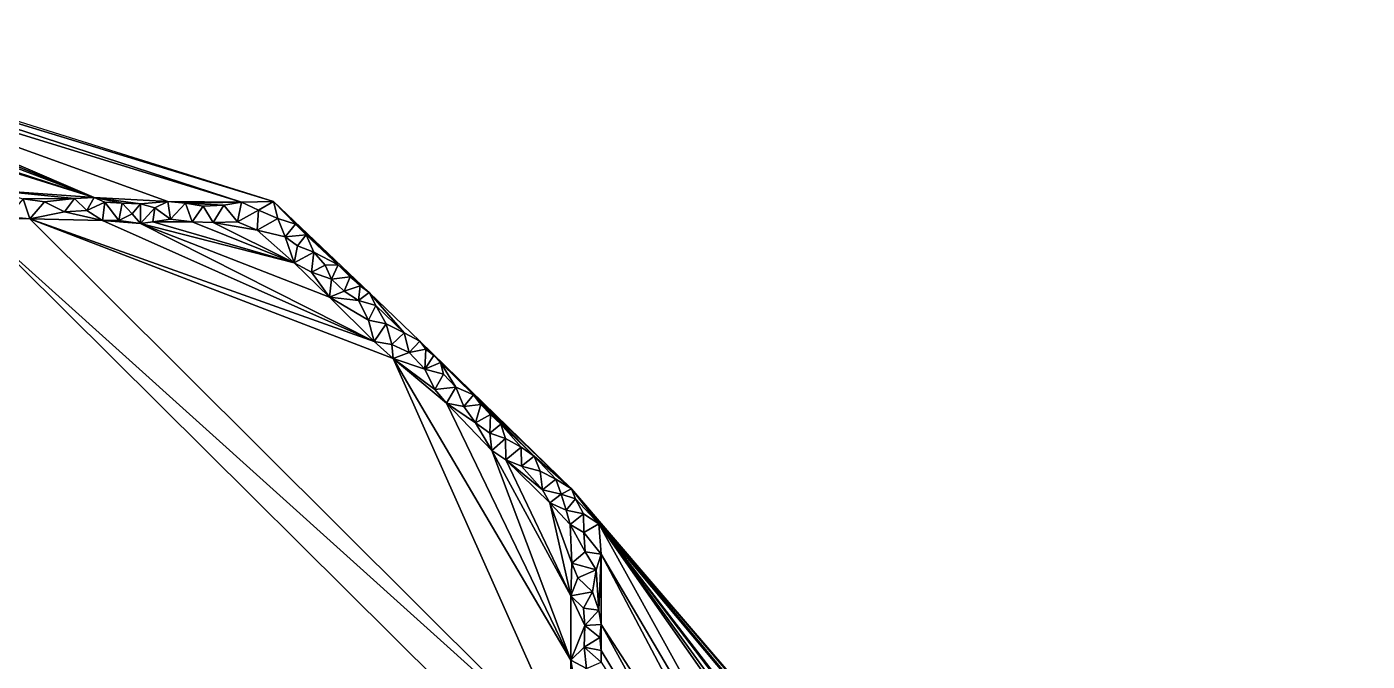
# Model space of a CAD drawing. Header units: metres. Extents: x 2.34 to 9.72, y -0.05 to 6.02.
# Drawn here: x 5.251 to 9.662, y 3.773 to 5.862 of the extents above; entities that cross this region are included whole.
import ezdxf

# ---------------------------------------------------------------- set-up
doc = ezdxf.new("R2010")
doc.units = ezdxf.units.M

msp = doc.modelspace()

# ---------------------------------------------------------------- linework, layer by layer
at = {"layer": '1000', "color": 0}
msp.add_3dface([(7.039, 4.2228), (7.0844, 4.1969), (7.0828, 4.2585)], dxfattribs=at)
at = {"layer": '1001', "color": 1}
msp.add_3dface([(7.0253, 4.2702), (7.0828, 4.2585), (7.0564, 4.3076)], dxfattribs=at)
at = {"layer": '1002', "color": 2}
msp.add_3dface([(7.0883, 4.1337), (7.1415, 4.1256), (7.0844, 4.1969)], dxfattribs=at)
at = {"layer": '1003', "color": 3}
msp.add_3dface([(7.0091, 4.3227), (7.0564, 4.3076), (7.0437, 4.3402)], dxfattribs=at)
at = {"layer": '1004', "color": 4}
msp.add_3dface([(5.7148, 5.2864), (5.9572, 5.2844), (4.3726, 5.7715)], dxfattribs=at)
at = {"layer": '1005', "color": 5}
msp.add_3dface([(5.7148, 5.2864), (5.7729, 5.2809), (5.9572, 5.2844)], dxfattribs=at)
at = {"layer": '1006', "color": 6}
msp.add_3dface([(6.009, 5.1926), (6.101, 5.1704), (6.0775, 5.2305)], dxfattribs=at)
at = {"layer": '1007', "color": 7}
msp.add_3dface([(5.8644, 5.2172), (5.944, 5.2195), (5.8998, 5.2743)], dxfattribs=at)
at = {"layer": '1008', "color": 8}
msp.add_3dface([(6.009, 5.1926), (6.0131, 5.2582), (5.944, 5.2195)], dxfattribs=at)
at = {"layer": '1009', "color": 9}
msp.add_3dface([(5.8311, 5.2711), (5.8998, 5.2743), (5.7729, 5.2809)], dxfattribs=at)
at = {"layer": '1010', "color": 10}
msp.add_3dface([(6.101, 5.1704), (6.1704, 5.1768), (6.1349, 5.2124)], dxfattribs=at)
at = {"layer": '1011', "color": 11}
msp.add_3dface([(6.1704, 5.1768), (6.2756, 5.078), (6.1349, 5.2124)], dxfattribs=at)
at = {"layer": '1012', "color": 12}
msp.add_3dface([(6.3777, 4.9868), (6.0627, 5.2865), (6.2756, 5.078)], dxfattribs=at)
at = {"layer": '1070', "color": 70}
msp.add_3dface([(7.1415, 4.1256), (7.9225, 2.7965), (7.1331, 4.2249)], dxfattribs=at)
at = {"layer": '1071', "color": 71}
msp.add_3dface([(7.0828, 4.2585), (7.0844, 4.1969), (7.1331, 4.2249)], dxfattribs=at)
at = {"layer": '1072', "color": 72}
msp.add_3dface([(7.0828, 4.2585), (7.1331, 4.2249), (7.0564, 4.3076)], dxfattribs=at)
at = {"layer": '1073', "color": 73}
msp.add_3dface([(7.0844, 4.1969), (7.1415, 4.1256), (7.1331, 4.2249)], dxfattribs=at)
at = {"layer": '1074', "color": 74}
msp.add_3dface([(7.0564, 4.3076), (7.1331, 4.2249), (7.0437, 4.3402)], dxfattribs=at)
at = {"layer": '1075', "color": 75}
msp.add_3dface([(4.3726, 5.7715), (5.9572, 5.2844), (4.3044, 5.8236)], dxfattribs=at)
at = {"layer": '1076', "color": 76}
msp.add_3dface([(5.7729, 5.2809), (5.8998, 5.2743), (5.9572, 5.2844)], dxfattribs=at)
at = {"layer": '1077', "color": 77}
msp.add_3dface([(6.009, 5.1926), (6.0775, 5.2305), (6.0131, 5.2582)], dxfattribs=at)
at = {"layer": '1078', "color": 78}
msp.add_3dface([(6.101, 5.1704), (6.1349, 5.2124), (6.0775, 5.2305)], dxfattribs=at)
at = {"layer": '1079', "color": 79}
msp.add_3dface([(5.944, 5.2195), (5.9572, 5.2844), (5.8998, 5.2743)], dxfattribs=at)
at = {"layer": '1080', "color": 80}
msp.add_3dface([(5.944, 5.2195), (6.0131, 5.2582), (5.9572, 5.2844)], dxfattribs=at)
at = {"layer": '1081', "color": 81}
msp.add_3dface([(6.2756, 5.078), (6.0627, 5.2865), (6.1349, 5.2124)], dxfattribs=at)
at = {"layer": '1116', "color": 116}
msp.add_3dface([(7.9225, 2.7965), (8.2874, 2.579), (7.1331, 4.2249)], dxfattribs=at)
at = {"layer": '1140', "color": 140}
msp.add_3dface([(7.0437, 4.3402), (7.1331, 4.2249), (8.7367, 2.3081)], dxfattribs=at)
at = {"layer": '1142', "color": 142}
msp.add_3dface([(5.9572, 5.2844), (6.0627, 5.2865), (4.3044, 5.8236)], dxfattribs=at)
at = {"layer": '1143', "color": 143}
msp.add_3dface([(6.0775, 5.2305), (6.0627, 5.2865), (6.0131, 5.2582)], dxfattribs=at)
at = {"layer": '1144', "color": 144}
msp.add_3dface([(6.0775, 5.2305), (6.1349, 5.2124), (6.0627, 5.2865)], dxfattribs=at)
at = {"layer": '1145', "color": 145}
msp.add_3dface([(6.0131, 5.2582), (6.0627, 5.2865), (5.9572, 5.2844)], dxfattribs=at)
at = {"layer": '1176', "color": 176}
msp.add_3dface([(8.2874, 2.579), (8.3518, 2.5436), (7.1331, 4.2249)], dxfattribs=at)
at = {"layer": '1206', "color": 206}
msp.add_3dface([(7.0437, 4.3402), (8.7367, 2.3081), (9.3736, 1.6062)], dxfattribs=at)
at = {"layer": '1207', "color": 207}
msp.add_3dface([(7.1331, 4.2249), (8.502, 2.4481), (8.7367, 2.3081)], dxfattribs=at)
at = {"layer": '1209', "color": 209}
msp.add_3dface([(4.3044, 5.8236), (6.0627, 5.2865), (4.2285, 5.8618)], dxfattribs=at)
at = {"layer": '1246', "color": 246}
msp.add_3dface([(7.1331, 4.2249), (8.3518, 2.5436), (8.468, 2.4702)], dxfattribs=at)
at = {"layer": '1279', "color": 29}
msp.add_3dface([(7.0437, 4.3402), (9.3736, 1.6062), (9.504, 1.4653)], dxfattribs=at)
at = {"layer": '1281', "color": 31}
msp.add_3dface([(7.1331, 4.2249), (8.468, 2.4702), (8.502, 2.4481)], dxfattribs=at)
at = {"layer": '134', "color": 134}
msp.add_3dface([(7.0418, 3.4554), (6.4562, 4.7701), (5.2609, 5.2294)], dxfattribs=at)
at = {"layer": '135', "color": 135}
msp.add_3dface([(5.069, 5.2321), (5.2609, 5.2294), (5.1888, 5.2359)], dxfattribs=at)
at = {"layer": '1359', "color": 109}
msp.add_3dface([(7.0437, 4.3402), (9.504, 1.4653), (9.6616, 1.2917)], dxfattribs=at)
at = {"layer": '176', "color": 176}
msp.add_3dface([(7.0418, 3.4554), (7.0415, 3.7764), (6.4562, 4.7701)], dxfattribs=at)
at = {"layer": '177', "color": 177}
msp.add_3dface([(5.2609, 5.2294), (6.4562, 4.7701), (6.3944, 4.8255)], dxfattribs=at)
at = {"layer": '179', "color": 179}
msp.add_3dface([(5.2609, 5.2294), (5.2387, 5.2957), (5.1888, 5.2359)], dxfattribs=at)
at = {"layer": '230', "color": 230}
msp.add_3dface([(7.0418, 3.4554), (7.0497, 3.5227), (7.0415, 3.7764)], dxfattribs=at)
at = {"layer": '231', "color": 231}
msp.add_3dface([(6.4562, 4.7701), (7.0415, 3.7764), (6.6323, 4.623)], dxfattribs=at)
at = {"layer": '232', "color": 232}
msp.add_3dface([(5.2609, 5.2294), (6.3944, 4.8255), (5.5003, 5.2236)], dxfattribs=at)
at = {"layer": '233', "color": 233}
msp.add_3dface([(6.4562, 4.7701), (6.4526, 4.816), (6.3944, 4.8255)], dxfattribs=at)
at = {"layer": '236', "color": 236}
msp.add_3dface([(5.2609, 5.2294), (5.3095, 5.2857), (5.2387, 5.2957)], dxfattribs=at)
at = {"layer": '301', "color": 51}
msp.add_3dface([(7.0415, 3.7764), (7.0497, 3.5227), (7.0534, 3.7004)], dxfattribs=at)
at = {"layer": '302', "color": 52}
msp.add_3dface([(6.4562, 4.7701), (6.6323, 4.623), (6.5932, 4.6678)], dxfattribs=at)
at = {"layer": '303', "color": 53}
msp.add_3dface([(7.0415, 3.7764), (6.781, 4.4671), (6.6323, 4.623)], dxfattribs=at)
at = {"layer": '304', "color": 54}
msp.add_3dface([(5.2609, 5.2294), (5.5003, 5.2236), (5.3751, 5.253)], dxfattribs=at)
at = {"layer": '305', "color": 55}
msp.add_3dface([(6.3944, 4.8255), (5.6251, 5.2146), (5.5003, 5.2236)], dxfattribs=at)
at = {"layer": '306', "color": 56}
msp.add_3dface([(6.4562, 4.7701), (6.5094, 4.7899), (6.4526, 4.816)], dxfattribs=at)
at = {"layer": '307', "color": 57}
msp.add_3dface([(6.3944, 4.8255), (6.4526, 4.816), (6.4331, 4.884)], dxfattribs=at)
at = {"layer": '310', "color": 60}
msp.add_3dface([(5.2609, 5.2294), (5.3751, 5.253), (5.3095, 5.2857)], dxfattribs=at)
at = {"layer": '311', "color": 61}
msp.add_3dface([(5.2387, 5.2957), (5.3095, 5.2857), (5.4074, 5.297)], dxfattribs=at)
at = {"layer": '380', "color": 130}
msp.add_3dface([(7.0415, 3.7764), (7.0534, 3.7004), (7.0928, 3.749)], dxfattribs=at)
at = {"layer": '382', "color": 132}
msp.add_3dface([(6.4562, 4.7701), (6.5932, 4.6678), (6.561, 4.7341)], dxfattribs=at)
at = {"layer": '383', "color": 133}
msp.add_3dface([(6.6323, 4.623), (6.6631, 4.6757), (6.5932, 4.6678)], dxfattribs=at)
at = {"layer": '384', "color": 134}
msp.add_3dface([(7.0415, 3.7764), (7.041, 3.9883), (6.781, 4.4671)], dxfattribs=at)
at = {"layer": '385', "color": 135}
msp.add_3dface([(6.6323, 4.623), (6.781, 4.4671), (6.7271, 4.5575)], dxfattribs=at)
at = {"layer": '386', "color": 136}
msp.add_3dface([(5.5003, 5.2236), (5.4481, 5.257), (5.3751, 5.253)], dxfattribs=at)
at = {"layer": '387', "color": 137}
msp.add_3dface([(6.3944, 4.8255), (6.2472, 4.972), (5.6251, 5.2146)], dxfattribs=at)
at = {"layer": '388', "color": 138}
msp.add_3dface([(5.5003, 5.2236), (5.6251, 5.2146), (5.5536, 5.2242)], dxfattribs=at)
at = {"layer": '389', "color": 139}
msp.add_3dface([(6.4562, 4.7701), (6.561, 4.7341), (6.5094, 4.7899)], dxfattribs=at)
at = {"layer": '390', "color": 140}
msp.add_3dface([(6.4526, 4.816), (6.5094, 4.7899), (6.4931, 4.8544)], dxfattribs=at)
at = {"layer": '391', "color": 141}
msp.add_3dface([(6.3944, 4.8255), (6.4331, 4.884), (6.3757, 4.896)], dxfattribs=at)
at = {"layer": '392', "color": 142}
msp.add_3dface([(6.4526, 4.816), (6.4931, 4.8544), (6.4331, 4.884)], dxfattribs=at)
at = {"layer": '395', "color": 145}
msp.add_3dface([(5.3095, 5.2857), (5.3751, 5.253), (5.4074, 5.297)], dxfattribs=at)
at = {"layer": '396', "color": 146}
msp.add_3dface([(5.2387, 5.2957), (5.4074, 5.297), (5.1333, 5.3236)], dxfattribs=at)
at = {"layer": '461', "color": 211}
msp.add_3dface([(7.0415, 3.7764), (7.0928, 3.749), (7.0854, 3.8196)], dxfattribs=at)
at = {"layer": '464', "color": 214}
msp.add_3dface([(6.5932, 4.6678), (6.6216, 4.718), (6.561, 4.7341)], dxfattribs=at)
at = {"layer": '465', "color": 215}
msp.add_3dface([(6.6323, 4.623), (6.6893, 4.6118), (6.6631, 4.6757)], dxfattribs=at)
at = {"layer": '466', "color": 216}
msp.add_3dface([(6.5932, 4.6678), (6.6631, 4.6757), (6.6216, 4.718)], dxfattribs=at)
at = {"layer": '467', "color": 217}
msp.add_3dface([(7.0415, 3.7764), (7.0872, 3.8902), (7.041, 3.9883)], dxfattribs=at)
at = {"layer": '468', "color": 218}
msp.add_3dface([(6.781, 4.4671), (7.041, 3.9883), (6.8274, 4.4357)], dxfattribs=at)
at = {"layer": '469', "color": 219}
msp.add_3dface([(6.6323, 4.623), (6.7271, 4.5575), (6.6893, 4.6118)], dxfattribs=at)
at = {"layer": '470', "color": 220}
msp.add_3dface([(6.781, 4.4671), (6.7744, 4.5238), (6.7271, 4.5575)], dxfattribs=at)
at = {"layer": '471', "color": 221}
msp.add_3dface([(5.5003, 5.2236), (5.5077, 5.2839), (5.4481, 5.257)], dxfattribs=at)
at = {"layer": '472', "color": 222}
msp.add_3dface([(5.3751, 5.253), (5.4481, 5.257), (5.4074, 5.297)], dxfattribs=at)
at = {"layer": '473', "color": 223}
msp.add_3dface([(6.3944, 4.8255), (6.3757, 4.896), (6.2472, 4.972)], dxfattribs=at)
at = {"layer": '474', "color": 224}
msp.add_3dface([(5.6251, 5.2146), (6.2472, 4.972), (6.1304, 5.0849)], dxfattribs=at)
at = {"layer": '475', "color": 225}
msp.add_3dface([(5.5003, 5.2236), (5.5536, 5.2242), (5.5077, 5.2839)], dxfattribs=at)
at = {"layer": '476', "color": 226}
msp.add_3dface([(5.6251, 5.2146), (5.598, 5.2455), (5.5536, 5.2242)], dxfattribs=at)
at = {"layer": '477', "color": 227}
msp.add_3dface([(6.5094, 4.7899), (6.561, 4.7341), (6.5639, 4.8005)], dxfattribs=at)
at = {"layer": '478', "color": 228}
msp.add_3dface([(6.5094, 4.7899), (6.544, 4.8268), (6.4931, 4.8544)], dxfattribs=at)
at = {"layer": '479', "color": 229}
msp.add_3dface([(6.4331, 4.884), (6.3991, 4.9439), (6.3757, 4.896)], dxfattribs=at)
at = {"layer": '480', "color": 230}
msp.add_3dface([(6.4331, 4.884), (6.4931, 4.8544), (6.3991, 4.9439)], dxfattribs=at)
at = {"layer": '482', "color": 232}
msp.add_3dface([(5.4074, 5.297), (5.4722, 5.3), (5.1333, 5.3236)], dxfattribs=at)
at = {"layer": '550', "color": 50}
msp.add_3dface([(7.0415, 3.7764), (7.0854, 3.8196), (7.0872, 3.8902)], dxfattribs=at)
at = {"layer": '551', "color": 51}
msp.add_3dface([(7.0928, 3.749), (7.1415, 3.7698), (7.0854, 3.8196)], dxfattribs=at)
at = {"layer": '554', "color": 54}
msp.add_3dface([(6.561, 4.7341), (6.6216, 4.718), (6.6122, 4.7566)], dxfattribs=at)
at = {"layer": '555', "color": 55}
msp.add_3dface([(6.6631, 4.6757), (6.6893, 4.6118), (6.7212, 4.6498)], dxfattribs=at)
at = {"layer": '556', "color": 56}
msp.add_3dface([(6.6631, 4.6757), (6.6122, 4.7566), (6.6216, 4.718)], dxfattribs=at)
at = {"layer": '557', "color": 57}
msp.add_3dface([(7.041, 3.9883), (7.0872, 3.8902), (7.0831, 3.9478)], dxfattribs=at)
at = {"layer": '558', "color": 58}
msp.add_3dface([(6.781, 4.4671), (6.8274, 4.4357), (6.8266, 4.5062)], dxfattribs=at)
at = {"layer": '559', "color": 59}
msp.add_3dface([(7.041, 3.9883), (6.972, 4.294), (6.8274, 4.4357)], dxfattribs=at)
at = {"layer": '560', "color": 60}
msp.add_3dface([(6.7271, 4.5575), (6.7446, 4.6184), (6.6893, 4.6118)], dxfattribs=at)
at = {"layer": '561', "color": 61}
msp.add_3dface([(6.781, 4.4671), (6.8266, 4.5062), (6.7744, 4.5238)], dxfattribs=at)
at = {"layer": '562', "color": 62}
msp.add_3dface([(6.7271, 4.5575), (6.7744, 4.5238), (6.7769, 4.585)], dxfattribs=at)
at = {"layer": '563', "color": 63}
msp.add_3dface([(5.4481, 5.257), (5.5077, 5.2839), (5.4722, 5.3)], dxfattribs=at)
at = {"layer": '564', "color": 64}
msp.add_3dface([(5.4481, 5.257), (5.4722, 5.3), (5.4074, 5.297)], dxfattribs=at)
at = {"layer": '565', "color": 65}
msp.add_3dface([(6.2472, 4.972), (6.3757, 4.896), (6.3422, 4.961)], dxfattribs=at)
at = {"layer": '566', "color": 66}
msp.add_3dface([(5.6251, 5.2146), (6.1304, 5.0849), (5.6662, 5.2194)], dxfattribs=at)
at = {"layer": '567', "color": 67}
msp.add_3dface([(6.2472, 4.972), (6.1876, 5.0539), (6.1304, 5.0849)], dxfattribs=at)
at = {"layer": '568', "color": 68}
msp.add_3dface([(5.5536, 5.2242), (5.5644, 5.2815), (5.5077, 5.2839)], dxfattribs=at)
at = {"layer": '569', "color": 69}
msp.add_3dface([(5.6251, 5.2146), (5.6249, 5.279), (5.598, 5.2455)], dxfattribs=at)
at = {"layer": '570', "color": 70}
msp.add_3dface([(5.5536, 5.2242), (5.598, 5.2455), (5.5644, 5.2815)], dxfattribs=at)
at = {"layer": '571', "color": 71}
msp.add_3dface([(6.5094, 4.7899), (6.5639, 4.8005), (6.544, 4.8268)], dxfattribs=at)
at = {"layer": '572', "color": 72}
msp.add_3dface([(6.561, 4.7341), (6.5907, 4.7797), (6.5639, 4.8005)], dxfattribs=at)
at = {"layer": '573', "color": 73}
msp.add_3dface([(6.4931, 4.8544), (6.544, 4.8268), (6.3777, 4.9868)], dxfattribs=at)
at = {"layer": '574', "color": 74}
msp.add_3dface([(6.3757, 4.896), (6.3991, 4.9439), (6.3422, 4.961)], dxfattribs=at)
at = {"layer": '575', "color": 75}
msp.add_3dface([(6.4931, 4.8544), (6.3777, 4.9868), (6.3991, 4.9439)], dxfattribs=at)
at = {"layer": '576', "color": 76}
msp.add_3dface([(5.1333, 5.3236), (5.4722, 5.3), (4.6254, 5.5646)], dxfattribs=at)
at = {"layer": '644', "color": 144}
msp.add_3dface([(7.0854, 3.8196), (7.1369, 3.8512), (7.0872, 3.8902)], dxfattribs=at)
at = {"layer": '646', "color": 146}
msp.add_3dface([(7.0854, 3.8196), (7.1415, 3.7698), (7.141, 3.8084)], dxfattribs=at)
at = {"layer": '648', "color": 148}
msp.add_3dface([(6.561, 4.7341), (6.6122, 4.7566), (6.5907, 4.7797)], dxfattribs=at)
at = {"layer": '649', "color": 149}
msp.add_3dface([(6.6631, 4.6757), (6.7212, 4.6498), (6.6122, 4.7566)], dxfattribs=at)
at = {"layer": '650', "color": 150}
msp.add_3dface([(6.6893, 4.6118), (6.7446, 4.6184), (6.7212, 4.6498)], dxfattribs=at)
at = {"layer": '651', "color": 151}
msp.add_3dface([(7.041, 3.9883), (7.0831, 3.9478), (7.1129, 4.0015)], dxfattribs=at)
at = {"layer": '652', "color": 152}
msp.add_3dface([(7.0872, 3.8902), (7.1337, 3.9408), (7.0831, 3.9478)], dxfattribs=at)
at = {"layer": '653', "color": 153}
msp.add_3dface([(6.8274, 4.4357), (6.8773, 4.4774), (6.8266, 4.5062)], dxfattribs=at)
at = {"layer": '654', "color": 154}
msp.add_3dface([(7.041, 3.9883), (7.0449, 4.0962), (6.972, 4.294)], dxfattribs=at)
at = {"layer": '655', "color": 155}
msp.add_3dface([(6.8274, 4.4357), (6.972, 4.294), (6.9481, 4.3376)], dxfattribs=at)
at = {"layer": '656', "color": 156}
msp.add_3dface([(6.7271, 4.5575), (6.7769, 4.585), (6.7446, 4.6184)], dxfattribs=at)
at = {"layer": '657', "color": 157}
msp.add_3dface([(6.7744, 4.5238), (6.8266, 4.5062), (6.8109, 4.5539)], dxfattribs=at)
at = {"layer": '658', "color": 158}
msp.add_3dface([(6.7744, 4.5238), (6.8109, 4.5539), (6.7769, 4.585)], dxfattribs=at)
at = {"layer": '659', "color": 159}
msp.add_3dface([(5.5077, 5.2839), (5.5644, 5.2815), (5.4722, 5.3)], dxfattribs=at)
at = {"layer": '660', "color": 160}
msp.add_3dface([(6.2472, 4.972), (6.3422, 4.961), (6.2948, 4.991)], dxfattribs=at)
at = {"layer": '661', "color": 161}
msp.add_3dface([(5.6251, 5.2146), (5.6662, 5.2194), (5.672, 5.2656)], dxfattribs=at)
at = {"layer": '662', "color": 162}
msp.add_3dface([(6.1304, 5.0849), (5.7949, 5.2195), (5.6662, 5.2194)], dxfattribs=at)
at = {"layer": '663', "color": 163}
msp.add_3dface([(6.2472, 4.972), (6.2534, 5.0314), (6.1876, 5.0539)], dxfattribs=at)
at = {"layer": '664', "color": 164}
msp.add_3dface([(6.1304, 5.0849), (6.1876, 5.0539), (6.1957, 5.1202)], dxfattribs=at)
at = {"layer": '665', "color": 165}
msp.add_3dface([(5.6251, 5.2146), (5.672, 5.2656), (5.6249, 5.279)], dxfattribs=at)
at = {"layer": '666', "color": 166}
msp.add_3dface([(5.598, 5.2455), (5.6249, 5.279), (5.5644, 5.2815)], dxfattribs=at)
at = {"layer": '667', "color": 167}
msp.add_3dface([(6.5639, 4.8005), (6.5907, 4.7797), (6.544, 4.8268)], dxfattribs=at)
at = {"layer": '668', "color": 168}
msp.add_3dface([(6.3991, 4.9439), (6.3777, 4.9868), (6.3422, 4.961)], dxfattribs=at)
at = {"layer": '670', "color": 170}
msp.add_3dface([(5.4722, 5.3), (4.6006, 5.5842), (4.6254, 5.5646)], dxfattribs=at)
at = {"layer": '70', "color": 70}
msp.add_3dface([(7.072, 3.2428), (7.0418, 3.4554), (5.069, 5.2321)], dxfattribs=at)
at = {"layer": '732', "color": 232}
msp.add_3dface([(7.0854, 3.8196), (7.141, 3.8084), (7.1369, 3.8512)], dxfattribs=at)
at = {"layer": '733', "color": 233}
msp.add_3dface([(7.0872, 3.8902), (7.1369, 3.8512), (7.1406, 3.8944)], dxfattribs=at)
at = {"layer": '735', "color": 235}
msp.add_3dface([(7.1415, 3.7698), (7.6515, 2.9643), (7.141, 3.8084)], dxfattribs=at)
at = {"layer": '736', "color": 236}
msp.add_3dface([(6.6122, 4.7566), (6.7212, 4.6498), (6.5907, 4.7797)], dxfattribs=at)
at = {"layer": '737', "color": 237}
msp.add_3dface([(6.7212, 4.6498), (6.7446, 4.6184), (6.7769, 4.585)], dxfattribs=at)
at = {"layer": '738', "color": 238}
msp.add_3dface([(7.041, 3.9883), (7.1129, 4.0015), (7.0645, 4.0477)], dxfattribs=at)
at = {"layer": '739', "color": 239}
msp.add_3dface([(7.0831, 3.9478), (7.1337, 3.9408), (7.1129, 4.0015)], dxfattribs=at)
at = {"layer": '740', "color": 240}
msp.add_3dface([(7.0872, 3.8902), (7.1406, 3.8944), (7.1337, 3.9408)], dxfattribs=at)
at = {"layer": '741', "color": 241}
msp.add_3dface([(6.8274, 4.4357), (6.8788, 4.4157), (6.8773, 4.4774)], dxfattribs=at)
at = {"layer": '742', "color": 242}
msp.add_3dface([(6.8266, 4.5062), (6.8773, 4.4774), (6.8109, 4.5539)], dxfattribs=at)
at = {"layer": '743', "color": 243}
msp.add_3dface([(7.041, 3.9883), (7.0645, 4.0477), (7.0449, 4.0962)], dxfattribs=at)
at = {"layer": '744', "color": 244}
msp.add_3dface([(6.972, 4.294), (7.0449, 4.0962), (7.039, 4.2228)], dxfattribs=at)
at = {"layer": '745', "color": 245}
msp.add_3dface([(6.8274, 4.4357), (6.9481, 4.3376), (6.8788, 4.4157)], dxfattribs=at)
at = {"layer": '746', "color": 246}
msp.add_3dface([(6.972, 4.294), (7.0091, 4.3227), (6.9481, 4.3376)], dxfattribs=at)
at = {"layer": '747', "color": 247}
msp.add_3dface([(6.7769, 4.585), (6.8109, 4.5539), (6.7212, 4.6498)], dxfattribs=at)
at = {"layer": '748', "color": 248}
msp.add_3dface([(5.4722, 5.3), (5.5644, 5.2815), (5.6249, 5.279)], dxfattribs=at)
at = {"layer": '749', "color": 249}
msp.add_3dface([(6.2472, 4.972), (6.2948, 4.991), (6.2534, 5.0314)], dxfattribs=at)
at = {"layer": '750', "color": 0}
msp.add_3dface([(6.3422, 4.961), (6.3483, 5.0091), (6.2948, 4.991)], dxfattribs=at)
at = {"layer": '751', "color": 1}
msp.add_3dface([(5.6662, 5.2194), (5.7234, 5.2281), (5.672, 5.2656)], dxfattribs=at)
at = {"layer": '752', "color": 2}
msp.add_3dface([(6.1304, 5.0849), (5.8644, 5.2172), (5.7949, 5.2195)], dxfattribs=at)
at = {"layer": '753', "color": 3}
msp.add_3dface([(5.6662, 5.2194), (5.7949, 5.2195), (5.7234, 5.2281)], dxfattribs=at)
at = {"layer": '754', "color": 4}
msp.add_3dface([(6.1876, 5.0539), (6.2534, 5.0314), (6.2328, 5.0767)], dxfattribs=at)
at = {"layer": '755', "color": 5}
msp.add_3dface([(6.1304, 5.0849), (6.1957, 5.1202), (6.1413, 5.1401)], dxfattribs=at)
at = {"layer": '756', "color": 6}
msp.add_3dface([(6.1876, 5.0539), (6.2328, 5.0767), (6.1957, 5.1202)], dxfattribs=at)
at = {"layer": '757', "color": 7}
msp.add_3dface([(5.6249, 5.279), (5.672, 5.2656), (5.7148, 5.2864)], dxfattribs=at)
at = {"layer": '758', "color": 8}
msp.add_3dface([(6.544, 4.8268), (6.5907, 4.7797), (7.0437, 4.3402)], dxfattribs=at)
at = {"layer": '759', "color": 9}
msp.add_3dface([(6.3422, 4.961), (6.3777, 4.9868), (6.3483, 5.0091)], dxfattribs=at)
at = {"layer": '761', "color": 11}
msp.add_3dface([(5.4722, 5.3), (4.4901, 5.6725), (4.6006, 5.5842)], dxfattribs=at)
at = {"layer": '822', "color": 72}
msp.add_3dface([(7.1369, 3.8512), (7.141, 3.8084), (7.1406, 3.8944)], dxfattribs=at)
at = {"layer": '823', "color": 73}
msp.add_3dface([(7.141, 3.8084), (7.6515, 2.9643), (7.1406, 3.8944)], dxfattribs=at)
at = {"layer": '824', "color": 74}
msp.add_3dface([(6.5907, 4.7797), (6.7212, 4.6498), (7.0437, 4.3402)], dxfattribs=at)
at = {"layer": '825', "color": 75}
msp.add_3dface([(7.1129, 4.0015), (7.1245, 4.0735), (7.0645, 4.0477)], dxfattribs=at)
at = {"layer": '826', "color": 76}
msp.add_3dface([(7.1129, 4.0015), (7.1337, 3.9408), (7.1245, 4.0735)], dxfattribs=at)
at = {"layer": '827', "color": 77}
msp.add_3dface([(7.1337, 3.9408), (7.1406, 3.8944), (7.1415, 4.1256)], dxfattribs=at)
at = {"layer": '828', "color": 78}
msp.add_3dface([(6.8773, 4.4774), (6.8788, 4.4157), (6.9201, 4.4482)], dxfattribs=at)
at = {"layer": '829', "color": 79}
msp.add_3dface([(6.8773, 4.4774), (6.9201, 4.4482), (6.8109, 4.5539)], dxfattribs=at)
at = {"layer": '830', "color": 80}
msp.add_3dface([(7.0449, 4.0962), (7.0645, 4.0477), (7.1245, 4.0735)], dxfattribs=at)
at = {"layer": '831', "color": 81}
msp.add_3dface([(6.972, 4.294), (7.039, 4.2228), (7.0253, 4.2702)], dxfattribs=at)
at = {"layer": '832', "color": 82}
msp.add_3dface([(7.0449, 4.0962), (7.0883, 4.1337), (7.039, 4.2228)], dxfattribs=at)
at = {"layer": '833', "color": 83}
msp.add_3dface([(6.9481, 4.3376), (6.9397, 4.3986), (6.8788, 4.4157)], dxfattribs=at)
at = {"layer": '834', "color": 84}
msp.add_3dface([(6.972, 4.294), (7.0253, 4.2702), (7.0091, 4.3227)], dxfattribs=at)
at = {"layer": '835', "color": 85}
msp.add_3dface([(6.9481, 4.3376), (7.0091, 4.3227), (6.9913, 4.3721)], dxfattribs=at)
at = {"layer": '836', "color": 86}
msp.add_3dface([(6.8109, 4.5539), (6.9201, 4.4482), (6.7212, 4.6498)], dxfattribs=at)
at = {"layer": '837', "color": 87}
msp.add_3dface([(5.4722, 5.3), (5.6249, 5.279), (5.7148, 5.2864)], dxfattribs=at)
at = {"layer": '838', "color": 88}
msp.add_3dface([(6.2948, 4.991), (6.3155, 5.0381), (6.2534, 5.0314)], dxfattribs=at)
at = {"layer": '839', "color": 89}
msp.add_3dface([(6.2948, 4.991), (6.3483, 5.0091), (6.3155, 5.0381)], dxfattribs=at)
at = {"layer": '840', "color": 90}
msp.add_3dface([(5.672, 5.2656), (5.7234, 5.2281), (5.7148, 5.2864)], dxfattribs=at)
at = {"layer": '841', "color": 91}
msp.add_3dface([(6.1304, 5.0849), (6.009, 5.1926), (5.8644, 5.2172)], dxfattribs=at)
at = {"layer": '842', "color": 92}
msp.add_3dface([(5.7949, 5.2195), (5.8644, 5.2172), (5.8311, 5.2711)], dxfattribs=at)
at = {"layer": '843', "color": 93}
msp.add_3dface([(5.7949, 5.2195), (5.7729, 5.2809), (5.7234, 5.2281)], dxfattribs=at)
at = {"layer": '844', "color": 94}
msp.add_3dface([(6.2534, 5.0314), (6.2756, 5.078), (6.2328, 5.0767)], dxfattribs=at)
at = {"layer": '845', "color": 95}
msp.add_3dface([(6.1304, 5.0849), (6.1413, 5.1401), (6.101, 5.1704)], dxfattribs=at)
at = {"layer": '846', "color": 96}
msp.add_3dface([(6.1957, 5.1202), (6.1704, 5.1768), (6.1413, 5.1401)], dxfattribs=at)
at = {"layer": '847', "color": 97}
msp.add_3dface([(6.1957, 5.1202), (6.2328, 5.0767), (6.2756, 5.078)], dxfattribs=at)
at = {"layer": '848', "color": 98}
msp.add_3dface([(6.3777, 4.9868), (6.3155, 5.0381), (6.3483, 5.0091)], dxfattribs=at)
at = {"layer": '851', "color": 101}
msp.add_3dface([(5.4722, 5.3), (4.4411, 5.7166), (4.4901, 5.6725)], dxfattribs=at)
at = {"layer": '913', "color": 163}
msp.add_3dface([(7.6515, 2.9643), (7.7969, 2.8824), (7.1406, 3.8944)], dxfattribs=at)
at = {"layer": '914', "color": 164}
msp.add_3dface([(6.7212, 4.6498), (6.9201, 4.4482), (7.0437, 4.3402)], dxfattribs=at)
at = {"layer": '915', "color": 165}
msp.add_3dface([(7.1337, 3.9408), (7.1415, 4.1256), (7.1245, 4.0735)], dxfattribs=at)
at = {"layer": '916', "color": 166}
msp.add_3dface([(7.1406, 3.8944), (7.7969, 2.8824), (7.1415, 4.1256)], dxfattribs=at)
at = {"layer": '917', "color": 167}
msp.add_3dface([(6.8788, 4.4157), (6.9397, 4.3986), (6.9201, 4.4482)], dxfattribs=at)
at = {"layer": '918', "color": 168}
msp.add_3dface([(7.0449, 4.0962), (7.1245, 4.0735), (7.0883, 4.1337)], dxfattribs=at)
at = {"layer": '919', "color": 169}
msp.add_3dface([(7.039, 4.2228), (7.0828, 4.2585), (7.0253, 4.2702)], dxfattribs=at)
at = {"layer": '920', "color": 170}
msp.add_3dface([(7.039, 4.2228), (7.0883, 4.1337), (7.0844, 4.1969)], dxfattribs=at)
at = {"layer": '921', "color": 171}
msp.add_3dface([(6.9481, 4.3376), (6.9913, 4.3721), (6.9397, 4.3986)], dxfattribs=at)
at = {"layer": '922', "color": 172}
msp.add_3dface([(7.0091, 4.3227), (7.0253, 4.2702), (7.0564, 4.3076)], dxfattribs=at)
at = {"layer": '923', "color": 173}
msp.add_3dface([(7.0091, 4.3227), (7.0437, 4.3402), (6.9913, 4.3721)], dxfattribs=at)
at = {"layer": '924', "color": 174}
msp.add_3dface([(5.4722, 5.3), (5.7148, 5.2864), (4.3726, 5.7715)], dxfattribs=at)
at = {"layer": '925', "color": 175}
msp.add_3dface([(6.2534, 5.0314), (6.3155, 5.0381), (6.2756, 5.078)], dxfattribs=at)
at = {"layer": '926', "color": 176}
msp.add_3dface([(5.7234, 5.2281), (5.7729, 5.2809), (5.7148, 5.2864)], dxfattribs=at)
at = {"layer": '927', "color": 177}
msp.add_3dface([(6.1304, 5.0849), (6.101, 5.1704), (6.009, 5.1926)], dxfattribs=at)
at = {"layer": '928', "color": 178}
msp.add_3dface([(5.8644, 5.2172), (6.009, 5.1926), (5.944, 5.2195)], dxfattribs=at)
at = {"layer": '929', "color": 179}
msp.add_3dface([(5.7949, 5.2195), (5.8311, 5.2711), (5.7729, 5.2809)], dxfattribs=at)
at = {"layer": '930', "color": 180}
msp.add_3dface([(5.8644, 5.2172), (5.8998, 5.2743), (5.8311, 5.2711)], dxfattribs=at)
at = {"layer": '931', "color": 181}
msp.add_3dface([(6.1413, 5.1401), (6.1704, 5.1768), (6.101, 5.1704)], dxfattribs=at)
at = {"layer": '932', "color": 182}
msp.add_3dface([(6.1957, 5.1202), (6.2756, 5.078), (6.1704, 5.1768)], dxfattribs=at)
at = {"layer": '933', "color": 183}
msp.add_3dface([(6.3777, 4.9868), (6.2756, 5.078), (6.3155, 5.0381)], dxfattribs=at)
at = {"layer": '936', "color": 186}
msp.add_3dface([(5.4722, 5.3), (4.3726, 5.7715), (4.4411, 5.7166)], dxfattribs=at)
at = {"layer": '98', "color": 98}
msp.add_3dface([(7.072, 3.2428), (5.069, 5.2321), (2.4361, 2.7991)], dxfattribs=at)
at = {"layer": '99', "color": 99}
msp.add_3dface([(7.0418, 3.4554), (5.2609, 5.2294), (5.069, 5.2321)], dxfattribs=at)
at = {"layer": '996', "color": 246}
msp.add_3dface([(7.0437, 4.3402), (6.9201, 4.4482), (6.9913, 4.3721)], dxfattribs=at)
at = {"layer": '997', "color": 247}
msp.add_3dface([(7.1245, 4.0735), (7.1415, 4.1256), (7.0883, 4.1337)], dxfattribs=at)
at = {"layer": '998', "color": 248}
msp.add_3dface([(7.1415, 4.1256), (7.7969, 2.8824), (7.9225, 2.7965)], dxfattribs=at)
at = {"layer": '999', "color": 249}
msp.add_3dface([(6.9201, 4.4482), (6.9397, 4.3986), (6.9913, 4.3721)], dxfattribs=at)

doc.saveas('drawing.dxf')
